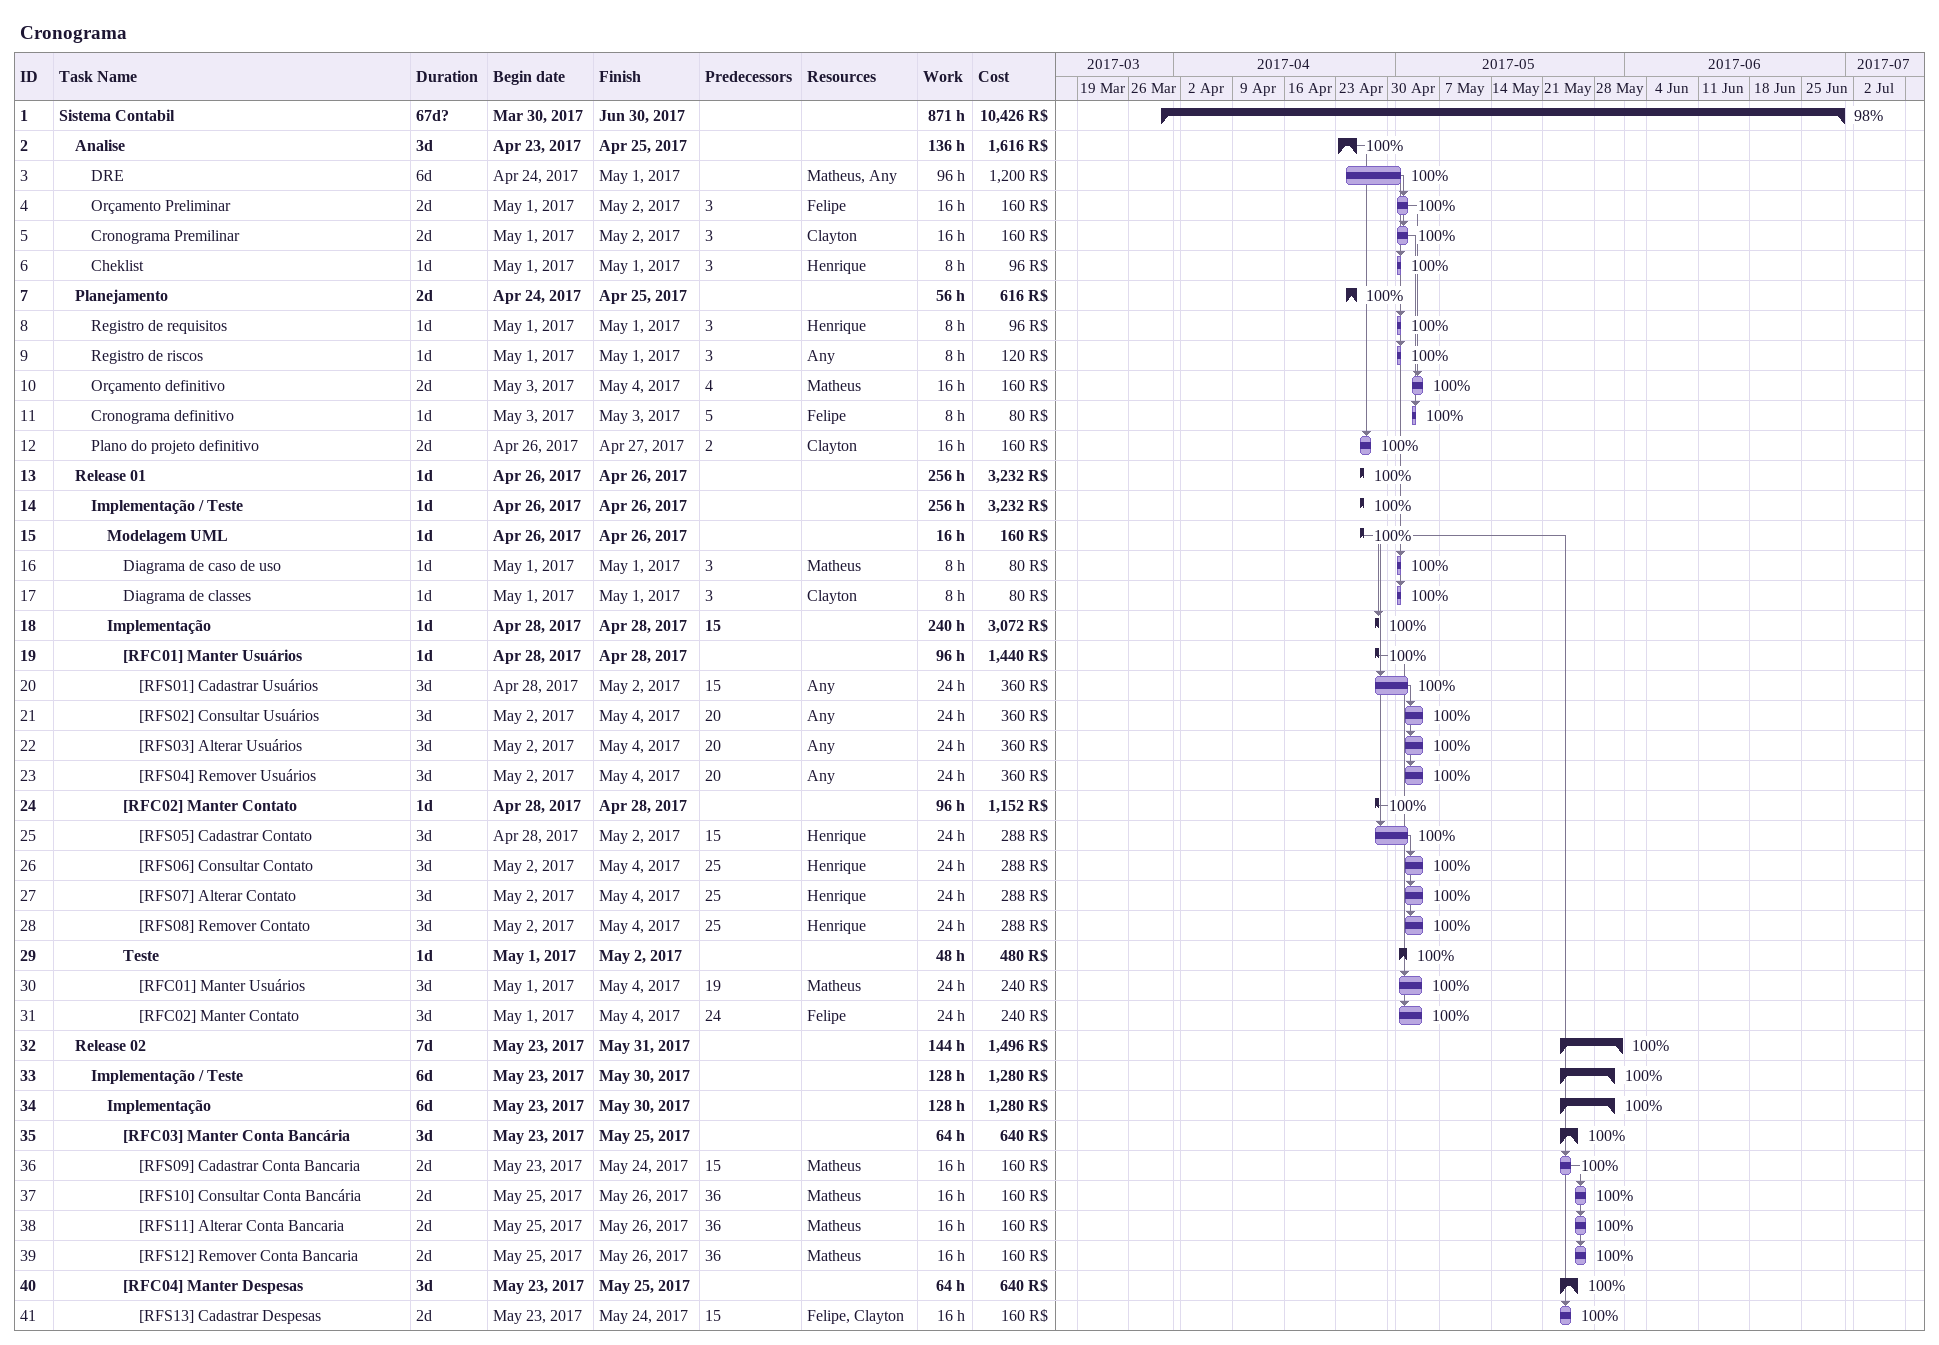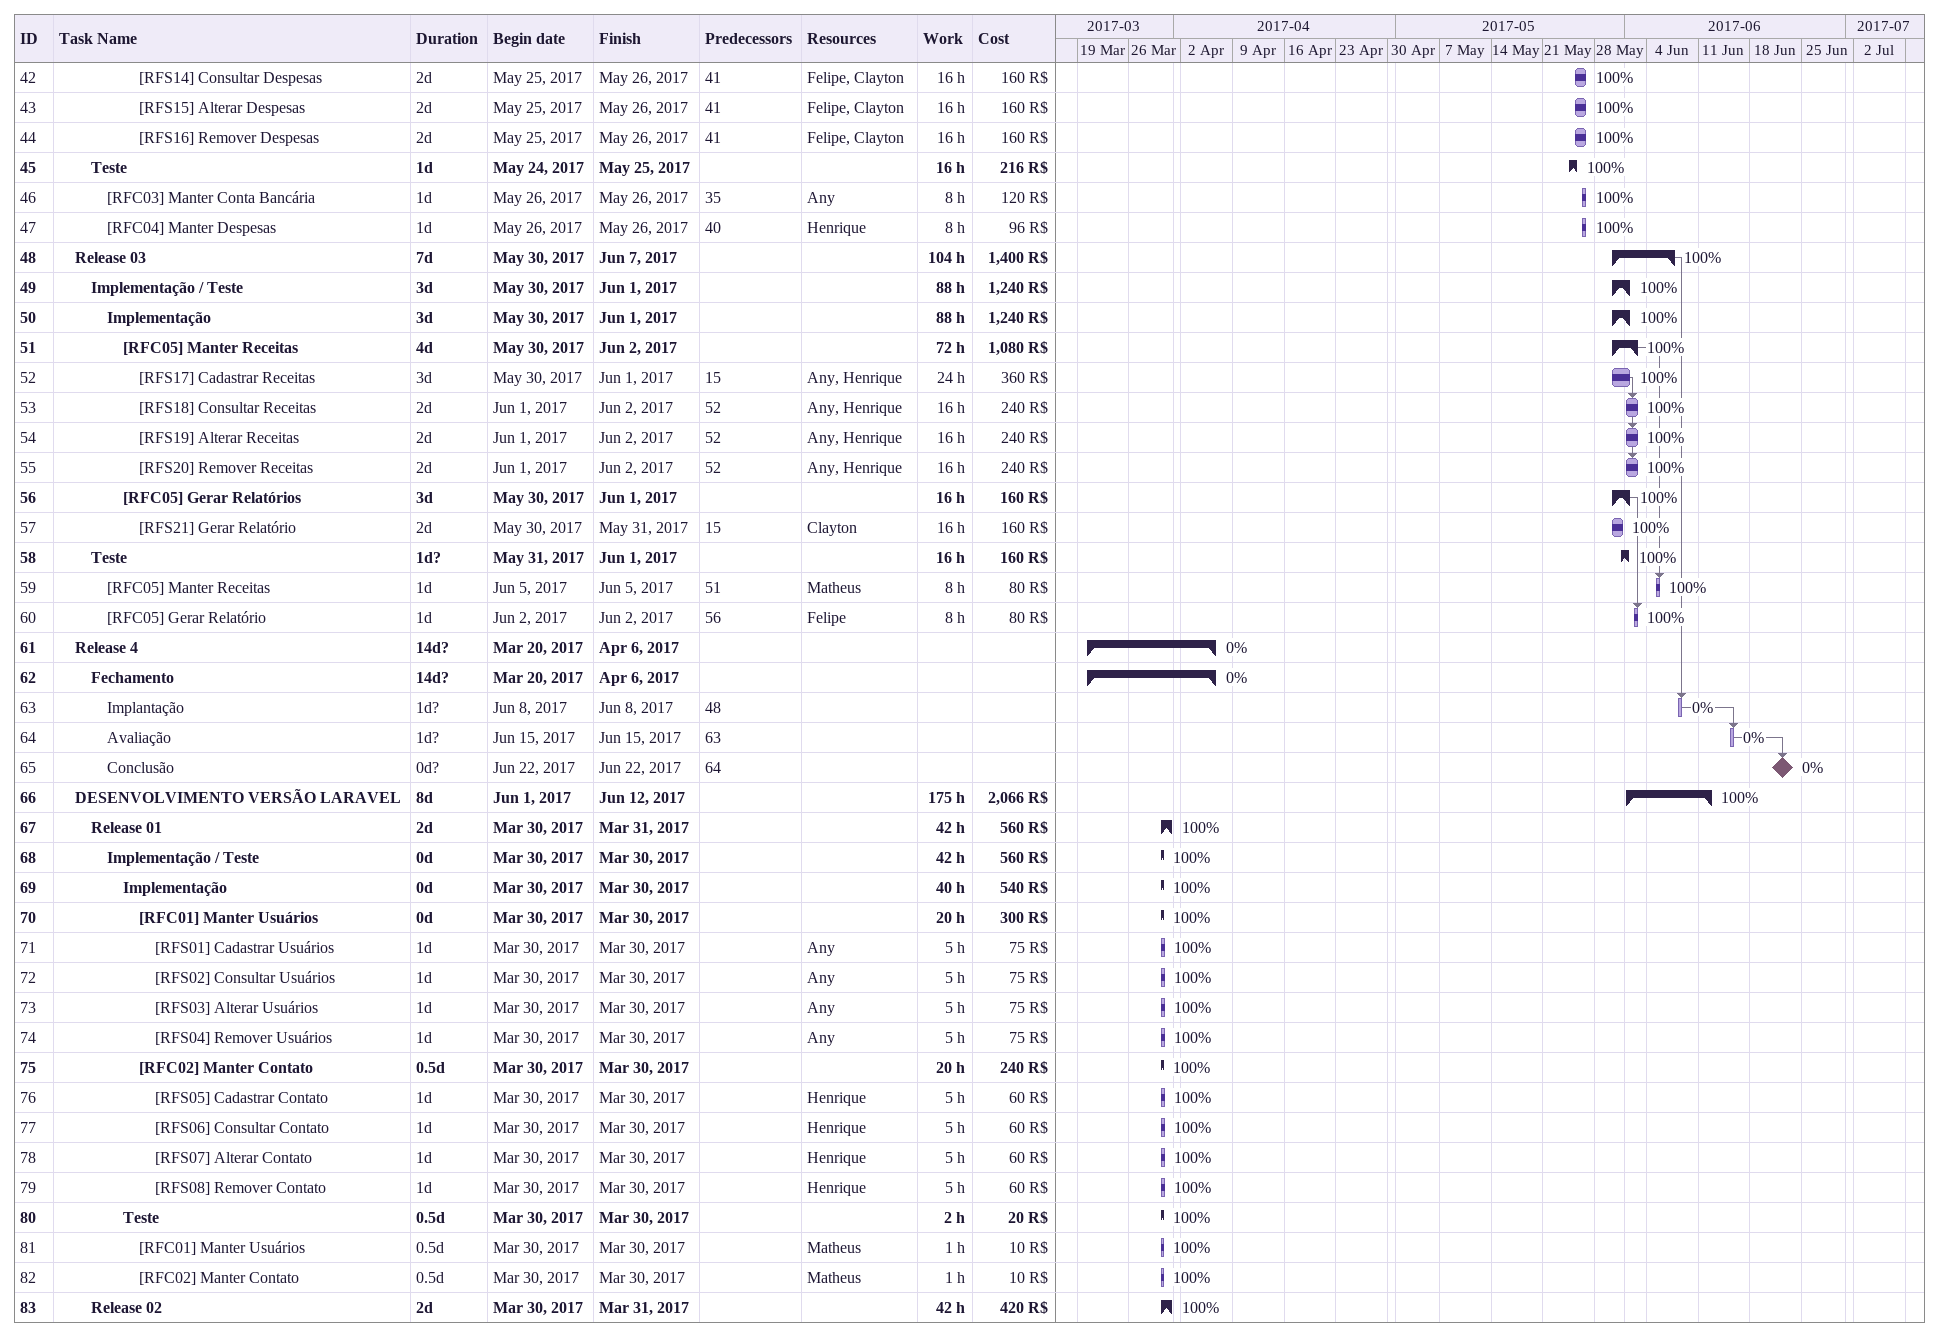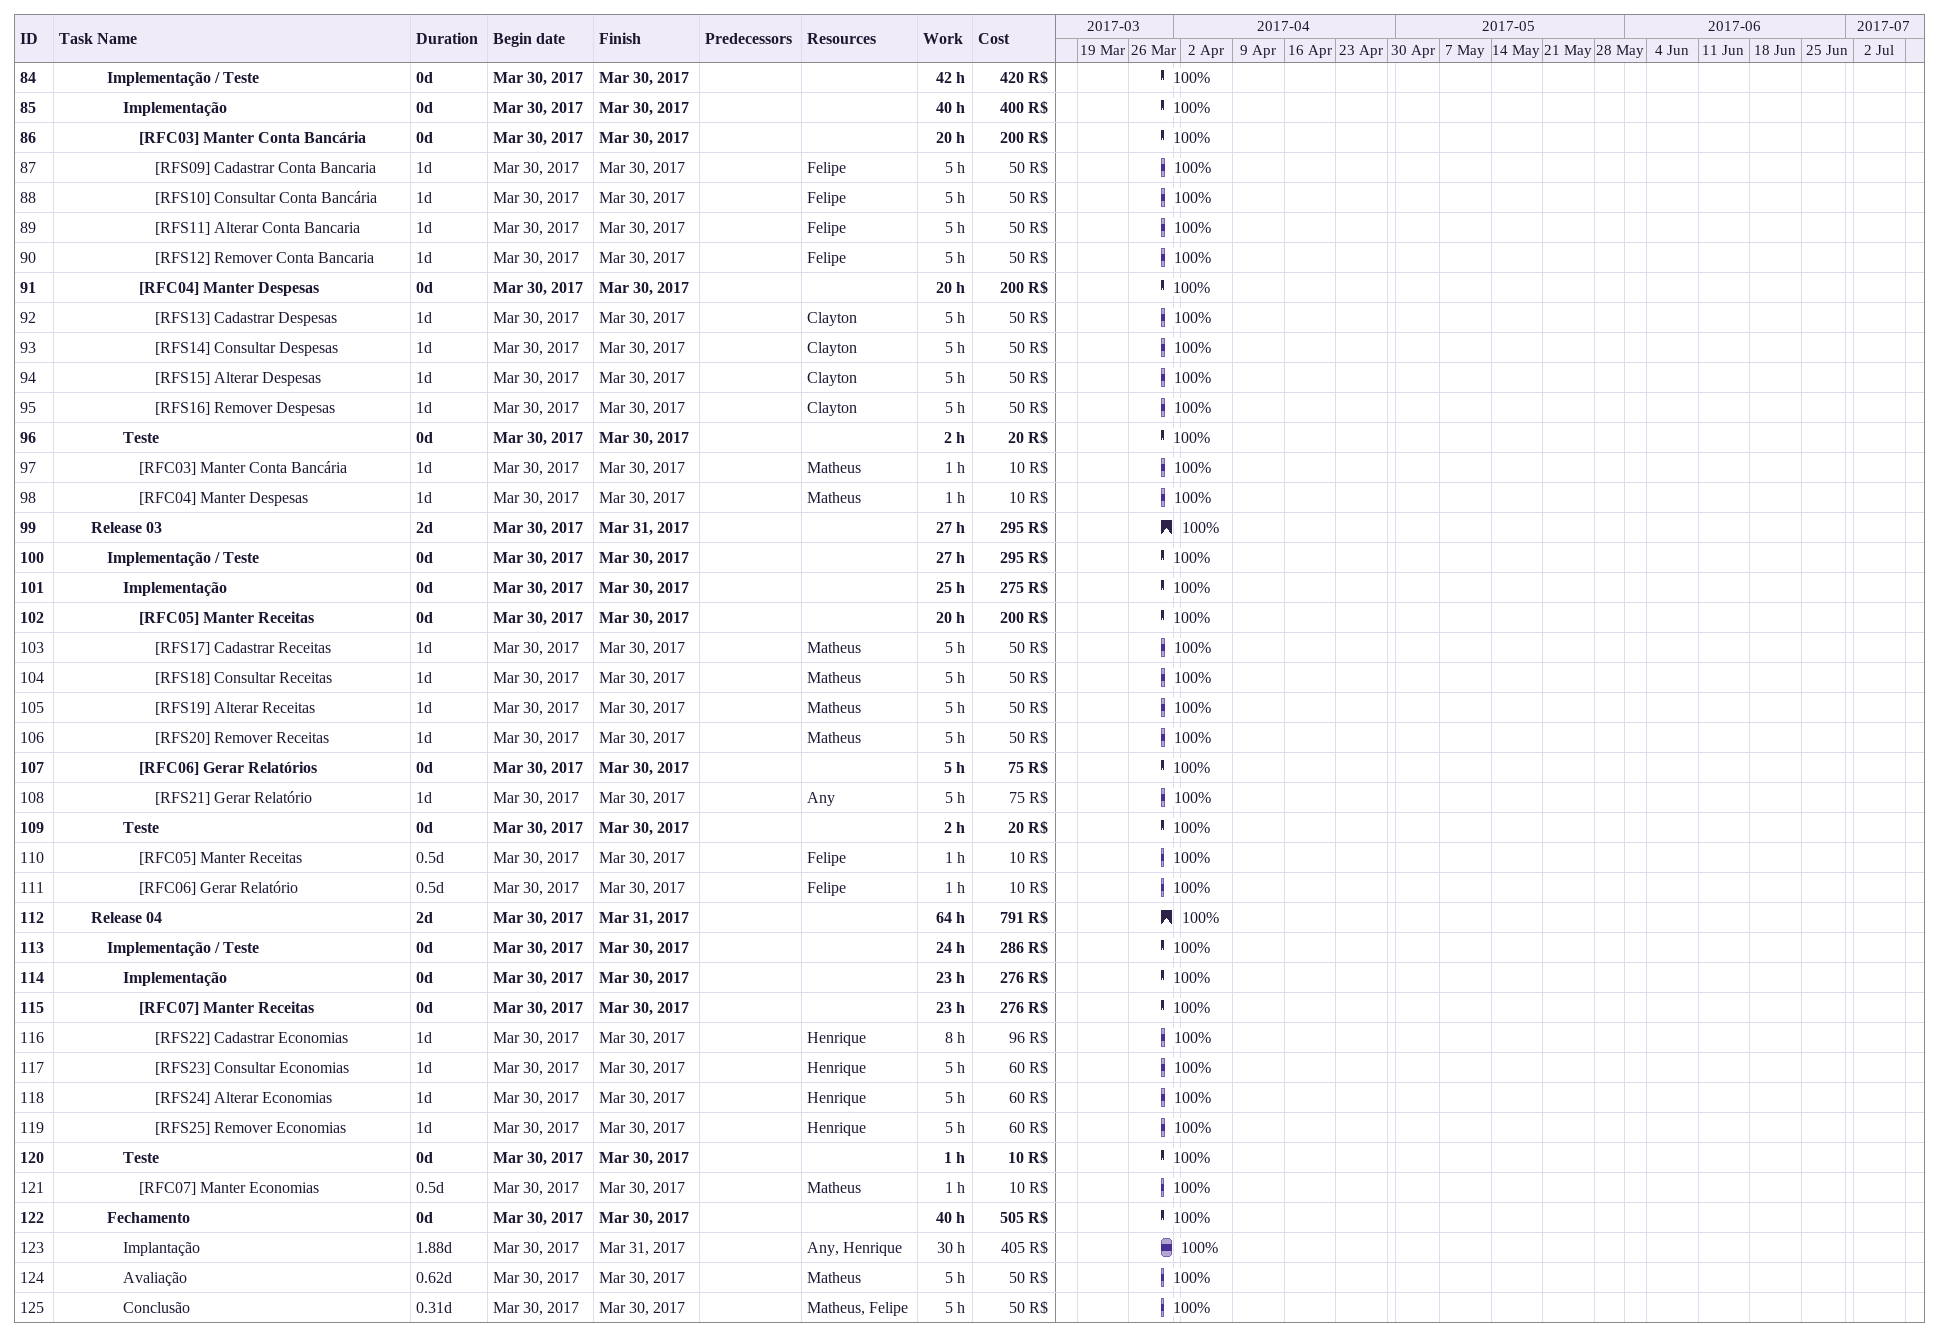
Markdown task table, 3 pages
Cronograma

| ID | Level | Task | Duration | Start | Finish | Predecessors | Resources | % complete | Work (h) | Cost (R$) |
|---|---|---|---|---|---|---|---|---|---|---|
| 1 | 1 | **Sistema Contabil** | 67d? | 2017-03-30 | 2017-06-30 |  |  | 98 | 871 | 10426 |
| 2 | 2 | **Analise** | 3d | 2017-04-23 | 2017-04-25 |  |  | 100 | 136 | 1616 |
| 3 | 3 | DRE | 6d | 2017-04-24 | 2017-05-01 |  | Matheus, Any | 100 | 96 | 1200 |
| 4 | 3 | Orçamento Preliminar | 2d | 2017-05-01 | 2017-05-02 | 3 | Felipe | 100 | 16 | 160 |
| 5 | 3 | Cronograma Premilinar | 2d | 2017-05-01 | 2017-05-02 | 3 | Clayton | 100 | 16 | 160 |
| 6 | 3 | Cheklist | 1d | 2017-05-01 | 2017-05-01 | 3 | Henrique | 100 | 8 | 96 |
| 7 | 2 | **Planejamento** | 2d | 2017-04-24 | 2017-04-25 |  |  | 100 | 56 | 616 |
| 8 | 3 | Registro de requisitos | 1d | 2017-05-01 | 2017-05-01 | 3 | Henrique | 100 | 8 | 96 |
| 9 | 3 | Registro de riscos | 1d | 2017-05-01 | 2017-05-01 | 3 | Any | 100 | 8 | 120 |
| 10 | 3 | Orçamento definitivo | 2d | 2017-05-03 | 2017-05-04 | 4 | Matheus | 100 | 16 | 160 |
| 11 | 3 | Cronograma definitivo | 1d | 2017-05-03 | 2017-05-03 | 5 | Felipe | 100 | 8 | 80 |
| 12 | 3 | Plano do projeto definitivo | 2d | 2017-04-26 | 2017-04-27 | 2 | Clayton | 100 | 16 | 160 |
| 13 | 2 | **Release 01** | 1d | 2017-04-26 | 2017-04-26 |  |  | 100 | 256 | 3232 |
| 14 | 3 | **Implementação / Teste** | 1d | 2017-04-26 | 2017-04-26 |  |  | 100 | 256 | 3232 |
| 15 | 4 | **Modelagem UML** | 1d | 2017-04-26 | 2017-04-26 |  |  | 100 | 16 | 160 |
| 16 | 5 | Diagrama de caso de uso | 1d | 2017-05-01 | 2017-05-01 | 3 | Matheus | 100 | 8 | 80 |
| 17 | 5 | Diagrama de classes | 1d | 2017-05-01 | 2017-05-01 | 3 | Clayton | 100 | 8 | 80 |
| 18 | 4 | **Implementação** | 1d | 2017-04-28 | 2017-04-28 | 15 |  | 100 | 240 | 3072 |
| 19 | 5 | **[RFC01] Manter Usuários** | 1d | 2017-04-28 | 2017-04-28 |  |  | 100 | 96 | 1440 |
| 20 | 6 | [RFS01] Cadastrar Usuários | 3d | 2017-04-28 | 2017-05-02 | 15 | Any | 100 | 24 | 360 |
| 21 | 6 | [RFS02] Consultar Usuários | 3d | 2017-05-02 | 2017-05-04 | 20 | Any | 100 | 24 | 360 |
| 22 | 6 | [RFS03] Alterar Usuários | 3d | 2017-05-02 | 2017-05-04 | 20 | Any | 100 | 24 | 360 |
| 23 | 6 | [RFS04] Remover Usuários | 3d | 2017-05-02 | 2017-05-04 | 20 | Any | 100 | 24 | 360 |
| 24 | 5 | **[RFC02] Manter Contato** | 1d | 2017-04-28 | 2017-04-28 |  |  | 100 | 96 | 1152 |
| 25 | 6 | [RFS05] Cadastrar Contato | 3d | 2017-04-28 | 2017-05-02 | 15 | Henrique | 100 | 24 | 288 |
| 26 | 6 | [RFS06] Consultar Contato | 3d | 2017-05-02 | 2017-05-04 | 25 | Henrique | 100 | 24 | 288 |
| 27 | 6 | [RFS07] Alterar Contato | 3d | 2017-05-02 | 2017-05-04 | 25 | Henrique | 100 | 24 | 288 |
| 28 | 6 | [RFS08] Remover Contato | 3d | 2017-05-02 | 2017-05-04 | 25 | Henrique | 100 | 24 | 288 |
| 29 | 5 | **Teste** | 1d | 2017-05-01 | 2017-05-02 |  |  | 100 | 48 | 480 |
| 30 | 6 | [RFC01] Manter Usuários | 3d | 2017-05-01 | 2017-05-04 | 19 | Matheus | 100 | 24 | 240 |
| 31 | 6 | [RFC02] Manter Contato | 3d | 2017-05-01 | 2017-05-04 | 24 | Felipe | 100 | 24 | 240 |
| 32 | 2 | **Release 02** | 7d | 2017-05-23 | 2017-05-31 |  |  | 100 | 144 | 1496 |
| 33 | 3 | **Implementação / Teste** | 6d | 2017-05-23 | 2017-05-30 |  |  | 100 | 128 | 1280 |
| 34 | 4 | **Implementação** | 6d | 2017-05-23 | 2017-05-30 |  |  | 100 | 128 | 1280 |
| 35 | 5 | **[RFC03] Manter Conta Bancária** | 3d | 2017-05-23 | 2017-05-25 |  |  | 100 | 64 | 640 |
| 36 | 6 | [RFS09] Cadastrar Conta Bancaria | 2d | 2017-05-23 | 2017-05-24 | 15 | Matheus | 100 | 16 | 160 |
| 37 | 6 | [RFS10] Consultar Conta Bancária | 2d | 2017-05-25 | 2017-05-26 | 36 | Matheus | 100 | 16 | 160 |
| 38 | 6 | [RFS11] Alterar Conta Bancaria | 2d | 2017-05-25 | 2017-05-26 | 36 | Matheus | 100 | 16 | 160 |
| 39 | 6 | [RFS12] Remover Conta Bancaria | 2d | 2017-05-25 | 2017-05-26 | 36 | Matheus | 100 | 16 | 160 |
| 40 | 5 | **[RFC04] Manter Despesas** | 3d | 2017-05-23 | 2017-05-25 |  |  | 100 | 64 | 640 |
| 41 | 6 | [RFS13] Cadastrar Despesas | 2d | 2017-05-23 | 2017-05-24 | 15 | Felipe, Clayton | 100 | 16 | 160 |
| 42 | 6 | [RFS14] Consultar Despesas | 2d | 2017-05-25 | 2017-05-26 | 41 | Felipe, Clayton | 100 | 16 | 160 |
| 43 | 6 | [RFS15] Alterar Despesas | 2d | 2017-05-25 | 2017-05-26 | 41 | Felipe, Clayton | 100 | 16 | 160 |
| 44 | 6 | [RFS16] Remover Despesas | 2d | 2017-05-25 | 2017-05-26 | 41 | Felipe, Clayton | 100 | 16 | 160 |
| 45 | 3 | **Teste** | 1d | 2017-05-24 | 2017-05-25 |  |  | 100 | 16 | 216 |
| 46 | 4 | [RFC03] Manter Conta Bancária | 1d | 2017-05-26 | 2017-05-26 | 35 | Any | 100 | 8 | 120 |
| 47 | 4 | [RFC04] Manter Despesas | 1d | 2017-05-26 | 2017-05-26 | 40 | Henrique | 100 | 8 | 96 |
| 48 | 2 | **Release 03** | 7d | 2017-05-30 | 2017-06-07 |  |  | 100 | 104 | 1400 |
| 49 | 3 | **Implementação / Teste** | 3d | 2017-05-30 | 2017-06-01 |  |  | 100 | 88 | 1240 |
| 50 | 4 | **Implementação** | 3d | 2017-05-30 | 2017-06-01 |  |  | 100 | 88 | 1240 |
| 51 | 5 | **[RFC05] Manter Receitas** | 4d | 2017-05-30 | 2017-06-02 |  |  | 100 | 72 | 1080 |
| 52 | 6 | [RFS17] Cadastrar Receitas | 3d | 2017-05-30 | 2017-06-01 | 15 | Any, Henrique | 100 | 24 | 360 |
| 53 | 6 | [RFS18] Consultar Receitas | 2d | 2017-06-01 | 2017-06-02 | 52 | Any, Henrique | 100 | 16 | 240 |
| 54 | 6 | [RFS19] Alterar Receitas | 2d | 2017-06-01 | 2017-06-02 | 52 | Any, Henrique | 100 | 16 | 240 |
| 55 | 6 | [RFS20] Remover Receitas | 2d | 2017-06-01 | 2017-06-02 | 52 | Any, Henrique | 100 | 16 | 240 |
| 56 | 5 | **[RFC05] Gerar Relatórios** | 3d | 2017-05-30 | 2017-06-01 |  |  | 100 | 16 | 160 |
| 57 | 6 | [RFS21] Gerar Relatório | 2d | 2017-05-30 | 2017-05-31 | 15 | Clayton | 100 | 16 | 160 |
| 58 | 3 | **Teste** | 1d? | 2017-05-31 | 2017-06-01 |  |  | 100 | 16 | 160 |
| 59 | 4 | [RFC05] Manter Receitas | 1d | 2017-06-05 | 2017-06-05 | 51 | Matheus | 100 | 8 | 80 |
| 60 | 4 | [RFC05] Gerar Relatório | 1d | 2017-06-02 | 2017-06-02 | 56 | Felipe | 100 | 8 | 80 |
| 61 | 2 | **Release 4** | 14d? | 2017-03-20 | 2017-04-06 |  |  | 0 |  |  |
| 62 | 3 | **Fechamento** | 14d? | 2017-03-20 | 2017-04-06 |  |  | 0 |  |  |
| 63 | 4 | Implantação | 1d? | 2017-06-08 | 2017-06-08 | 48 |  | 0 |  |  |
| 64 | 4 | Avaliação | 1d? | 2017-06-15 | 2017-06-15 | 63 |  | 0 |  |  |
| 65 | 4 | Conclusão | 0d? | 2017-06-22 | 2017-06-22 | 64 |  | 0 |  |  |
| 66 | 2 | **DESENVOLVIMENTO VERSÃO LARAVEL** | 8d | 2017-06-01 | 2017-06-12 |  |  | 100 | 175 | 2066 |
| 67 | 3 | **Release 01** | 2d | 2017-03-30 | 2017-03-31 |  |  | 100 | 42 | 560 |
| 68 | 4 | **Implementação / Teste** | 0d | 2017-03-30 | 2017-03-30 |  |  | 100 | 42 | 560 |
| 69 | 5 | **Implementação** | 0d | 2017-03-30 | 2017-03-30 |  |  | 100 | 40 | 540 |
| 70 | 6 | **[RFC01] Manter Usuários** | 0d | 2017-03-30 | 2017-03-30 |  |  | 100 | 20 | 300 |
| 71 | 7 | [RFS01] Cadastrar Usuários | 1d | 2017-03-30 | 2017-03-30 |  | Any | 100 | 5 | 75 |
| 72 | 7 | [RFS02] Consultar Usuários | 1d | 2017-03-30 | 2017-03-30 |  | Any | 100 | 5 | 75 |
| 73 | 7 | [RFS03] Alterar Usuários | 1d | 2017-03-30 | 2017-03-30 |  | Any | 100 | 5 | 75 |
| 74 | 7 | [RFS04] Remover Usuários | 1d | 2017-03-30 | 2017-03-30 |  | Any | 100 | 5 | 75 |
| 75 | 6 | **[RFC02] Manter Contato** | 0.5d | 2017-03-30 | 2017-03-30 |  |  | 100 | 20 | 240 |
| 76 | 7 | [RFS05] Cadastrar Contato | 1d | 2017-03-30 | 2017-03-30 |  | Henrique | 100 | 5 | 60 |
| 77 | 7 | [RFS06] Consultar Contato | 1d | 2017-03-30 | 2017-03-30 |  | Henrique | 100 | 5 | 60 |
| 78 | 7 | [RFS07] Alterar Contato | 1d | 2017-03-30 | 2017-03-30 |  | Henrique | 100 | 5 | 60 |
| 79 | 7 | [RFS08] Remover Contato | 1d | 2017-03-30 | 2017-03-30 |  | Henrique | 100 | 5 | 60 |
| 80 | 5 | **Teste** | 0.5d | 2017-03-30 | 2017-03-30 |  |  | 100 | 2 | 20 |
| 81 | 6 | [RFC01] Manter Usuários | 0.5d | 2017-03-30 | 2017-03-30 |  | Matheus | 100 | 1 | 10 |
| 82 | 6 | [RFC02] Manter Contato | 0.5d | 2017-03-30 | 2017-03-30 |  | Matheus | 100 | 1 | 10 |
| 83 | 3 | **Release 02** | 2d | 2017-03-30 | 2017-03-31 |  |  | 100 | 42 | 420 |
| 84 | 4 | **Implementação / Teste** | 0d | 2017-03-30 | 2017-03-30 |  |  | 100 | 42 | 420 |
| 85 | 5 | **Implementação** | 0d | 2017-03-30 | 2017-03-30 |  |  | 100 | 40 | 400 |
| 86 | 6 | **[RFC03] Manter Conta Bancária** | 0d | 2017-03-30 | 2017-03-30 |  |  | 100 | 20 | 200 |
| 87 | 7 | [RFS09] Cadastrar Conta Bancaria | 1d | 2017-03-30 | 2017-03-30 |  | Felipe | 100 | 5 | 50 |
| 88 | 7 | [RFS10] Consultar Conta Bancária | 1d | 2017-03-30 | 2017-03-30 |  | Felipe | 100 | 5 | 50 |
| 89 | 7 | [RFS11] Alterar Conta Bancaria | 1d | 2017-03-30 | 2017-03-30 |  | Felipe | 100 | 5 | 50 |
| 90 | 7 | [RFS12] Remover Conta Bancaria | 1d | 2017-03-30 | 2017-03-30 |  | Felipe | 100 | 5 | 50 |
| 91 | 6 | **[RFC04] Manter Despesas** | 0d | 2017-03-30 | 2017-03-30 |  |  | 100 | 20 | 200 |
| 92 | 7 | [RFS13] Cadastrar Despesas | 1d | 2017-03-30 | 2017-03-30 |  | Clayton | 100 | 5 | 50 |
| 93 | 7 | [RFS14] Consultar Despesas | 1d | 2017-03-30 | 2017-03-30 |  | Clayton | 100 | 5 | 50 |
| 94 | 7 | [RFS15] Alterar Despesas | 1d | 2017-03-30 | 2017-03-30 |  | Clayton | 100 | 5 | 50 |
| 95 | 7 | [RFS16] Remover Despesas | 1d | 2017-03-30 | 2017-03-30 |  | Clayton | 100 | 5 | 50 |
| 96 | 5 | **Teste** | 0d | 2017-03-30 | 2017-03-30 |  |  | 100 | 2 | 20 |
| 97 | 6 | [RFC03] Manter Conta Bancária | 1d | 2017-03-30 | 2017-03-30 |  | Matheus | 100 | 1 | 10 |
| 98 | 6 | [RFC04] Manter Despesas | 1d | 2017-03-30 | 2017-03-30 |  | Matheus | 100 | 1 | 10 |
| 99 | 3 | **Release 03** | 2d | 2017-03-30 | 2017-03-31 |  |  | 100 | 27 | 295 |
| 100 | 4 | **Implementação / Teste** | 0d | 2017-03-30 | 2017-03-30 |  |  | 100 | 27 | 295 |
| 101 | 5 | **Implementação** | 0d | 2017-03-30 | 2017-03-30 |  |  | 100 | 25 | 275 |
| 102 | 6 | **[RFC05] Manter Receitas** | 0d | 2017-03-30 | 2017-03-30 |  |  | 100 | 20 | 200 |
| 103 | 7 | [RFS17] Cadastrar Receitas | 1d | 2017-03-30 | 2017-03-30 |  | Matheus | 100 | 5 | 50 |
| 104 | 7 | [RFS18] Consultar Receitas | 1d | 2017-03-30 | 2017-03-30 |  | Matheus | 100 | 5 | 50 |
| 105 | 7 | [RFS19] Alterar Receitas | 1d | 2017-03-30 | 2017-03-30 |  | Matheus | 100 | 5 | 50 |
| 106 | 7 | [RFS20] Remover Receitas | 1d | 2017-03-30 | 2017-03-30 |  | Matheus | 100 | 5 | 50 |
| 107 | 6 | **[RFC06] Gerar Relatórios** | 0d | 2017-03-30 | 2017-03-30 |  |  | 100 | 5 | 75 |
| 108 | 7 | [RFS21] Gerar Relatório | 1d | 2017-03-30 | 2017-03-30 |  | Any | 100 | 5 | 75 |
| 109 | 5 | **Teste** | 0d | 2017-03-30 | 2017-03-30 |  |  | 100 | 2 | 20 |
| 110 | 6 | [RFC05] Manter Receitas | 0.5d | 2017-03-30 | 2017-03-30 |  | Felipe | 100 | 1 | 10 |
| 111 | 6 | [RFC06] Gerar Relatório | 0.5d | 2017-03-30 | 2017-03-30 |  | Felipe | 100 | 1 | 10 |
| 112 | 3 | **Release 04** | 2d | 2017-03-30 | 2017-03-31 |  |  | 100 | 64 | 791 |
| 113 | 4 | **Implementação / Teste** | 0d | 2017-03-30 | 2017-03-30 |  |  | 100 | 24 | 286 |
| 114 | 5 | **Implementação** | 0d | 2017-03-30 | 2017-03-30 |  |  | 100 | 23 | 276 |
| 115 | 6 | **[RFC07] Manter Receitas** | 0d | 2017-03-30 | 2017-03-30 |  |  | 100 | 23 | 276 |
| 116 | 7 | [RFS22] Cadastrar Economias | 1d | 2017-03-30 | 2017-03-30 |  | Henrique | 100 | 8 | 96 |
| 117 | 7 | [RFS23] Consultar Economias | 1d | 2017-03-30 | 2017-03-30 |  | Henrique | 100 | 5 | 60 |
| 118 | 7 | [RFS24] Alterar Economias | 1d | 2017-03-30 | 2017-03-30 |  | Henrique | 100 | 5 | 60 |
| 119 | 7 | [RFS25] Remover Economias | 1d | 2017-03-30 | 2017-03-30 |  | Henrique | 100 | 5 | 60 |
| 120 | 5 | **Teste** | 0d | 2017-03-30 | 2017-03-30 |  |  | 100 | 1 | 10 |
| 121 | 6 | [RFC07] Manter Economias | 0.5d | 2017-03-30 | 2017-03-30 |  | Matheus | 100 | 1 | 10 |
| 122 | 4 | **Fechamento** | 0d | 2017-03-30 | 2017-03-30 |  |  | 100 | 40 | 505 |
| 123 | 5 | Implantação | 1.88d | 2017-03-30 | 2017-03-31 |  | Any, Henrique | 100 | 30 | 405 |
| 124 | 5 | Avaliação | 0.62d | 2017-03-30 | 2017-03-30 |  | Matheus | 100 | 5 | 50 |
| 125 | 5 | Conclusão | 0.31d | 2017-03-30 | 2017-03-30 |  | Matheus, Felipe | 100 | 5 | 50 |
